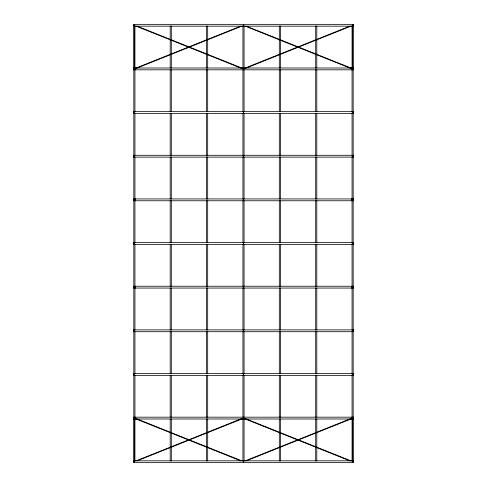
<?xml version="1.0" encoding="UTF-8"?>
<svg xmlns="http://www.w3.org/2000/svg" width="487" height="487" viewBox="0 0 487 487"><rect width="100%" height="100%" fill="white"/><g stroke="black" fill="none" stroke-linecap="round" stroke-linejoin="round"><path stroke-width="0.73" d="M134.315 25.47L134.473 25.062M134.99 68.43L240.59 26.188M135.855 68.551L242.185 26.018M244.109 68.43L349.739 26.176M352.527 25.062L352.716 25.458M244.973 68.551L351.31 26.018M135.69 460.982L242.027 418.449M137.261 460.824L242.891 418.57M244.815 460.982L351.145 418.449M246.41 460.812L352.01 418.57M246.41 26.188L352.01 68.43M244.815 26.018L351.145 68.551M137.261 26.176L242.891 68.43M135.69 26.018L242.027 68.551M244.973 418.449L351.31 460.982M244.109 418.57L349.739 460.824M135.855 418.449L242.185 460.982M134.99 418.57L240.59 460.812M353.172 25.257L353.172 461.743M352.838 25.829L352.838 69.087M352.838 417.913L352.838 461.171M352.691 24.35L352.691 26.17M352.691 67.997L352.691 69.818M352.691 111.645L352.691 113.465M352.691 155.292L352.691 157.112M352.691 198.94L352.691 200.76M352.691 242.593L352.691 244.407M352.691 286.24L352.691 288.06M352.691 329.888L352.691 331.708M352.691 373.535L352.691 375.355M352.691 417.182L352.691 419.003M352.691 460.83L352.691 462.65M352.064 26.012L352.064 68.156M352.064 69.659L352.064 111.803M352.064 113.307L352.064 155.45M352.064 156.954L352.064 199.098M352.064 200.601L352.064 242.745M352.064 244.255L352.064 286.399M352.064 287.902L352.064 330.046M352.064 331.55L352.064 373.693M352.064 375.197L352.064 417.341M352.064 418.844L352.064 460.988M351.711 67.997L351.711 69.818M351.711 198.94L351.711 200.76M351.711 286.24L351.711 288.06M351.711 417.182L351.711 419.003M316.8 26.012L316.8 68.156M316.8 69.659L316.8 111.803M316.8 113.307L316.8 155.45M316.8 156.954L316.8 199.098M316.8 200.601L316.8 242.745M316.8 244.255L316.8 286.399M316.8 287.902L316.8 330.046M316.8 331.55L316.8 373.693M316.8 375.197L316.8 417.341M316.8 418.844L316.8 460.988M315.692 26.012L315.692 68.156M315.692 69.659L315.692 111.803M315.692 113.307L315.692 155.45M315.692 156.954L315.692 199.098M315.692 200.601L315.692 242.745M315.692 244.255L315.692 286.399M315.692 287.902L315.692 330.046M315.692 331.55L315.692 373.693M315.692 375.197L315.692 417.341M315.692 418.844L315.692 460.988M280.427 26.012L280.427 68.156M280.427 69.659L280.427 111.803M280.427 113.307L280.427 155.45M280.427 156.954L280.427 199.098M280.427 200.601L280.427 242.745M280.427 244.255L280.427 286.399M280.427 287.902L280.427 330.046M280.427 331.55L280.427 373.693M280.427 375.197L280.427 417.341M280.427 418.844L280.427 460.988M279.319 26.012L279.319 68.156M279.319 69.659L279.319 111.803M279.319 113.307L279.319 155.45M279.319 156.954L279.319 199.098M279.319 200.601L279.319 242.745M279.319 244.255L279.319 286.399M279.319 287.902L279.319 330.046M279.319 331.55L279.319 373.693M279.319 375.197L279.319 417.341M279.319 418.844L279.319 460.988M244.054 26.012L244.054 68.156M244.054 69.659L244.054 111.803M244.054 113.307L244.054 155.45M244.054 156.954L244.054 199.098M244.054 200.601L244.054 242.745M244.054 244.255L244.054 286.399M244.054 287.902L244.054 330.046M244.054 331.55L244.054 373.693M244.054 375.197L244.054 417.341M244.054 418.844L244.054 460.988M243.573 24.35L243.573 26.17M243.573 67.997L243.573 69.818M243.573 111.645L243.573 113.465M243.573 155.292L243.573 157.112M243.573 198.94L243.573 200.76M243.573 242.593L243.573 244.407M243.573 286.24L243.573 288.06M243.573 329.888L243.573 331.708M243.573 373.535L243.573 375.355M243.573 417.182L243.573 419.003M243.573 460.83L243.573 462.65M243.427 24.35L243.427 26.17M243.427 67.997L243.427 69.818M243.427 111.645L243.427 113.465M243.427 155.292L243.427 157.112M243.427 198.94L243.427 200.76M243.427 242.593L243.427 244.407M243.427 286.24L243.427 288.06M243.427 329.888L243.427 331.708M243.427 373.535L243.427 375.355M243.427 417.182L243.427 419.003M243.427 460.83L243.427 462.65M242.946 26.012L242.946 68.156M242.946 69.659L242.946 111.803M242.946 113.307L242.946 155.45M242.946 156.954L242.946 199.098M242.946 200.601L242.946 242.745M242.946 244.255L242.946 286.399M242.946 287.902L242.946 330.046M242.946 331.55L242.946 373.693M242.946 375.197L242.946 417.341M242.946 418.844L242.946 460.988M207.681 26.012L207.681 68.156M207.681 69.659L207.681 111.803M207.681 113.307L207.681 155.45M207.681 156.954L207.681 199.098M207.681 200.601L207.681 242.745M207.681 244.255L207.681 286.399M207.681 287.902L207.681 330.046M207.681 331.55L207.681 373.693M207.681 375.197L207.681 417.341M207.681 418.844L207.681 460.988M206.573 26.012L206.573 68.156M206.573 69.659L206.573 111.803M206.573 113.307L206.573 155.45M206.573 156.954L206.573 199.098M206.573 200.601L206.573 242.745M206.573 244.255L206.573 286.399M206.573 287.902L206.573 330.046M206.573 331.55L206.573 373.693M206.573 375.197L206.573 417.341M206.573 418.844L206.573 460.988M171.308 26.012L171.308 68.156M171.308 69.659L171.308 111.803M171.308 113.307L171.308 155.45M171.308 156.954L171.308 199.098M171.308 200.601L171.308 242.745M171.308 244.255L171.308 286.399M171.308 287.902L171.308 330.046M171.308 331.55L171.308 373.693M171.308 375.197L171.308 417.341M171.308 418.844L171.308 460.988M170.2 26.012L170.2 68.156M170.2 69.659L170.2 111.803M170.2 113.307L170.2 155.45M170.2 156.954L170.2 199.098M170.2 200.601L170.2 242.745M170.2 244.255L170.2 286.399M170.2 287.902L170.2 330.046M170.2 331.55L170.2 373.693M170.2 375.197L170.2 417.341M170.2 418.844L170.2 460.988M135.289 67.997L135.289 69.818M135.289 198.94L135.289 200.76M135.289 286.24L135.289 288.06M135.289 417.182L135.289 419.003M134.936 26.012L134.936 68.156M134.936 69.659L134.936 111.803M134.936 113.307L134.936 155.45M134.936 156.954L134.936 199.098M134.936 200.601L134.936 242.745M134.936 244.255L134.936 286.399M134.936 287.902L134.936 330.046M134.936 331.55L134.936 373.693M134.936 375.197L134.936 417.341M134.936 418.844L134.936 460.988M134.309 24.35L134.309 26.17M134.309 67.997L134.309 69.818M134.309 111.645L134.309 113.465M134.309 155.292L134.309 157.112M134.309 198.94L134.309 200.76M134.309 242.593L134.309 244.407M134.309 286.24L134.309 288.06M134.309 329.888L134.309 331.708M134.309 373.535L134.309 375.355M134.309 417.182L134.309 419.003M134.309 460.83L134.309 462.65M134.162 25.829L134.162 69.087M134.162 417.913L134.162 461.171M133.828 25.257L133.828 461.743M352.685 461.53L352.527 461.938L352.716 461.542M134.315 461.53L134.449 461.95L134.315 461.53M353.532 24.35L133.468 24.35L133.468 26.17L353.532 26.17L353.532 24.35M134.601 25.081L134.162 25.44L134.601 25.081M352.838 25.081L352.399 25.44L352.838 25.081M353.532 67.997L133.468 67.997L133.468 69.818L353.532 69.818L353.532 67.997M353.532 111.645L133.468 111.645L133.468 113.465L353.532 113.465L353.532 111.645M353.532 155.292L133.468 155.292L133.468 157.112L353.532 157.112L353.532 155.292M353.532 198.94L133.468 198.94L133.468 200.76L353.532 200.76L353.532 198.94M353.532 242.593L133.468 242.593L133.468 244.407L353.532 244.407L353.532 242.593M353.532 286.24L133.468 286.24L133.468 288.06L353.532 288.06L353.532 286.24M353.532 329.888L133.468 329.888L133.468 331.708L353.532 331.708L353.532 329.888M353.532 373.535L133.468 373.535L133.468 375.355L353.532 375.355L353.532 373.535M353.532 417.182L133.468 417.182L133.468 419.003L353.532 419.003L353.532 417.182M353.532 460.83L133.468 460.83L133.468 462.65L353.532 462.65L353.532 460.83M134.601 461.56L134.162 461.919L134.601 461.56M352.838 461.56L352.399 461.919L352.838 461.56"/></g></svg>
